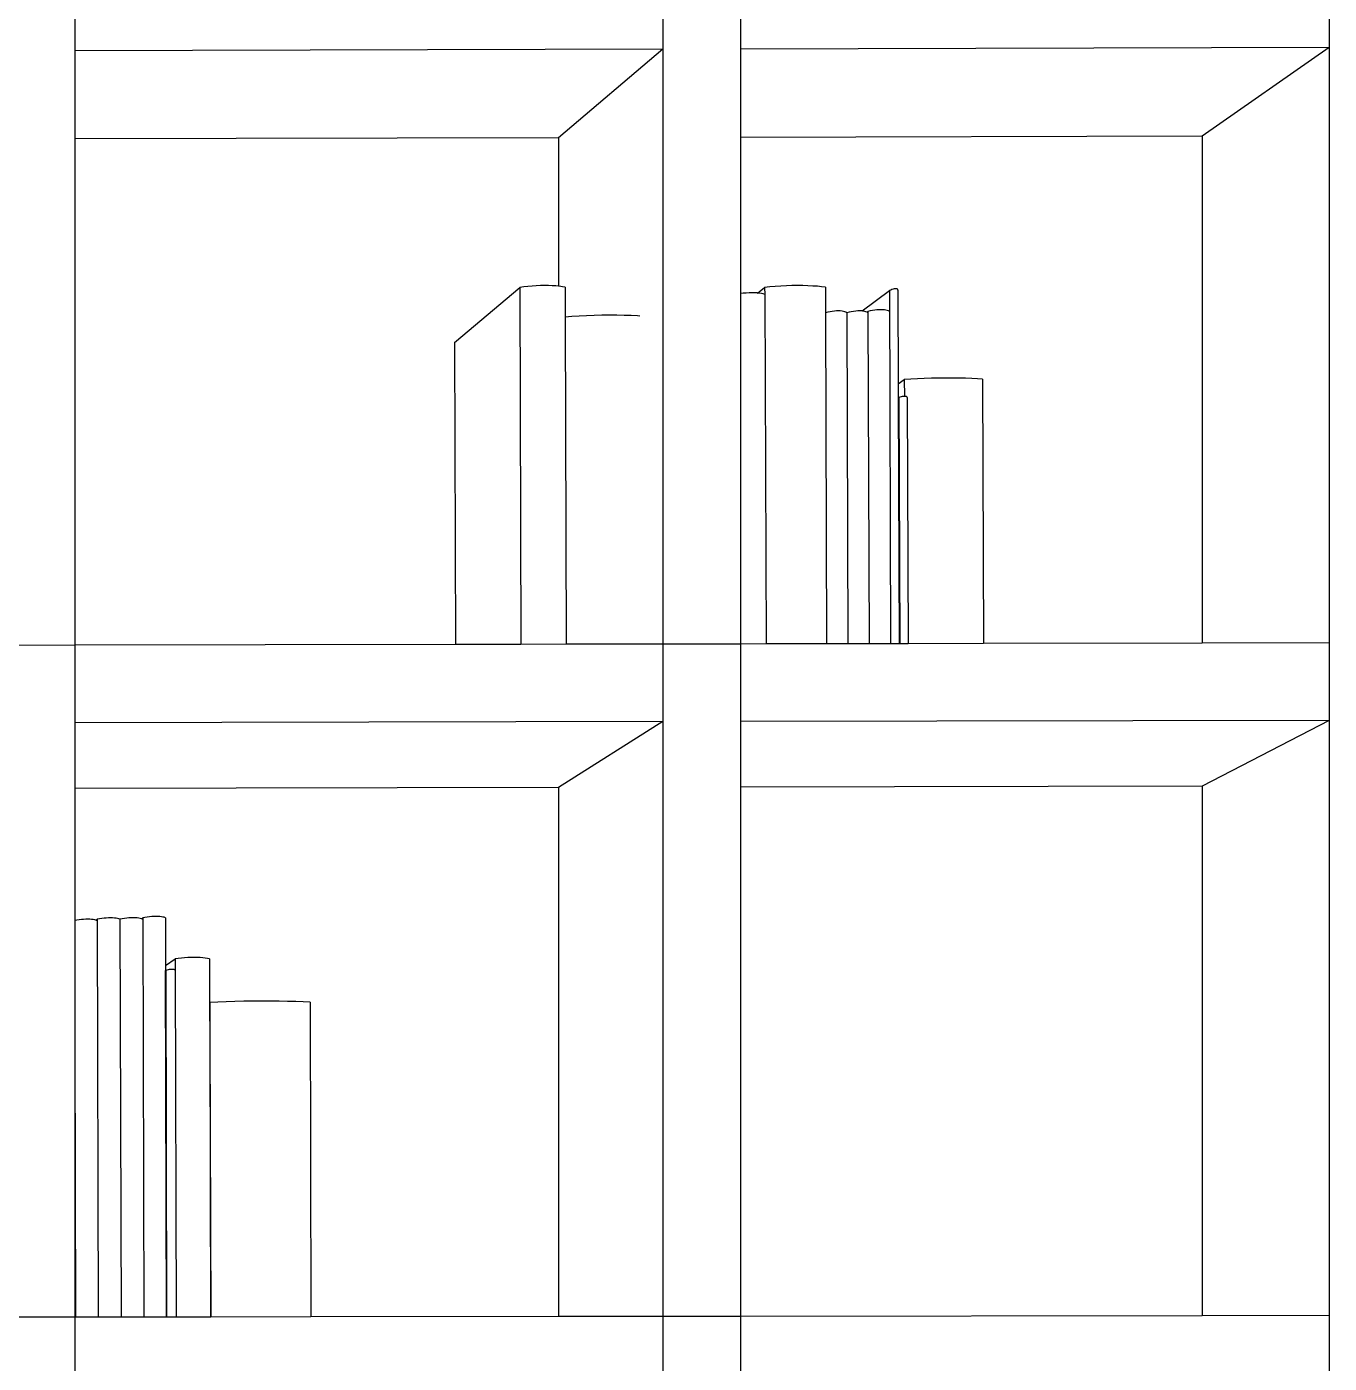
# Model space of a CAD drawing. Extents: x -7815 to 13236, y -6690 to 6575.
# Drawn here: x 3314 to 5004, y 1696 to 3431 of the extents above; entities that cross this region are included whole.
import ezdxf

# ---------------------------------------------------------------- set-up
doc = ezdxf.new("R2010")
doc.units = 0
doc.layers.get('0').update_dxf_attribs({"linetype": 'CONTINUOUS'})

msp = doc.modelspace()

# ---------------------------------------------------------------- linework, layer by layer
for p, q in [((5004.1, 3504.3), (5004.1, 3403.7)), ((3376.5, 3500.1), (3376.5, 3399.6)), ((4139.4, 3502), (4139.4, 3401.5)), ((4240.2, 3502.3), (4240.2, 3401.8)), ((4139.4, 3401.5), (3376.5, 3399.6)), ((4139.4, 3401.5), (4003.9, 3286.6)), ((4139.4, 3401.5), (4139.4, 2629.5)), ((5004.1, 3403.7), (4240.2, 3401.8)), ((4240.2, 3401.8), (4240.2, 3287.2)), ((5004.1, 3403.7), (4839.3, 3288.6)), ((5004.1, 3403.7), (5004.1, 2631.2)), ((3376.5, 3399.6), (3376.5, 3285.1)), ((4003.9, 3286.6), (3376.5, 3285.1)), ((3376.5, 3285.1), (3376.5, 2628)), ((4003.9, 3286.6), (4003.9, 3094)), ((4839.3, 3288.6), (4240.2, 3287.2)), ((4240.2, 3287.2), (4240.2, 3084.5)), ((4839.3, 3288.6), (4839.3, 2630.9)), ((3869.2, 3020.9), (3953.8, 3092.5)), ((3959, 3093.2), (3953.8, 3092.5)), ((3953.8, 3092.5), (3955.2, 2629.2)), ((3964.3, 3093.8), (3959, 3093.2)), ((3969.7, 3094.3), (3964.3, 3093.8)), ((3975.2, 3094.6), (3969.7, 3094.3)), ((3980.6, 3094.8), (3975.2, 3094.6)), ((3986, 3094.9), (3980.6, 3094.8)), ((3991.1, 3094.9), (3986, 3094.9)), ((3996, 3094.7), (3991.1, 3094.9)), ((4000.7, 3094.4), (3996, 3094.7)), ((4003.9, 3094), (4000.7, 3094.4)), ((4005, 3093.9), (4003.9, 3094)), ((4009, 3093.3), (4005, 3093.9)), ((4012.5, 3092.6), (4009, 3093.3)), ((4012.5, 3092.6), (4012.6, 3054)), ((4262.3, 3085.2), (4271.5, 3092.4)), ((4278.3, 3093.1), (4271.5, 3092.4)), ((4271.5, 3092.4), (4271.6, 3083.5)), ((4285.3, 3093.8), (4278.3, 3093.1)), ((4292.4, 3094.2), (4285.3, 3093.8)), ((4299.7, 3094.6), (4292.4, 3094.2)), ((4306.9, 3094.8), (4299.7, 3094.6)), ((4314, 3094.9), (4306.9, 3094.8)), ((4320.9, 3094.9), (4314, 3094.9)), ((4327.6, 3094.7), (4320.9, 3094.9)), ((4334, 3094.3), (4327.6, 3094.7)), ((4339.9, 3093.9), (4334, 3094.3)), ((4345.4, 3093.3), (4339.9, 3093.9)), ((4350.3, 3092.6), (4345.4, 3093.3)), ((4350.3, 3092.6), (4350.4, 3059.6)), ((4398.1, 3061.9), (4433.3, 3088.4)), ((4435.1, 3089.1), (4433.3, 3088.4)), ((4433.3, 3088.4), (4435, 2630.1)), ((4436.7, 3089.7), (4435.1, 3089.1)), ((4438.3, 3090.1), (4436.7, 3089.7)), ((4439.6, 3090.5), (4438.3, 3090.1)), ((4440.9, 3090.7), (4439.6, 3090.5)), ((4441.9, 3090.8), (4440.9, 3090.7)), ((4442.8, 3090.7), (4441.9, 3090.8)), ((4443.5, 3090.5), (4442.8, 3090.7)), ((4443.9, 3090.2), (4443.5, 3090.5)), ((4444.2, 3089.7), (4443.9, 3090.2)), ((4444.3, 3089.1), (4444.2, 3089.7)), ((4444.3, 3089.1), (4444.7, 2967.2)), ((4243.8, 3084.9), (4240.2, 3084.5)), ((4240.2, 3084.5), (4240.2, 2629.7)), ((4247.6, 3085.2), (4243.8, 3084.9)), ((4251.3, 3085.4), (4247.6, 3085.2)), ((4254.9, 3085.5), (4251.3, 3085.4)), ((4258.3, 3085.5), (4254.9, 3085.5)), ((4261.6, 3085.3), (4258.3, 3085.5)), ((4262.3, 3085.2), (4261.6, 3085.3)), ((4264.6, 3085), (4262.3, 3085.2)), ((4267.3, 3084.6), (4264.6, 3085)), ((4269.7, 3084), (4267.3, 3084.6)), ((4271.6, 3083.5), (4269.7, 3084)), ((4271.8, 3083.4), (4271.6, 3083.5)), ((4271.8, 3083.4), (4273.4, 2629.8)), ((4021.5, 3054.7), (4012.6, 3054)), ((4012.6, 3054), (4013.9, 2629.3)), ((4030.9, 3055.3), (4021.5, 3054.7)), ((4040.5, 3055.8), (4030.9, 3055.3)), ((4050.4, 3056.2), (4040.5, 3055.8)), ((4060.2, 3056.4), (4050.4, 3056.2)), ((4070.1, 3056.5), (4060.2, 3056.4)), ((4079.7, 3056.4), (4070.1, 3056.5)), ((4089.1, 3056.2), (4079.7, 3056.4)), ((4098.1, 3055.9), (4089.1, 3056.2)), ((4106.6, 3055.5), (4098.1, 3055.9)), ((4109.5, 3055.3), (4106.6, 3055.5)), ((4353.4, 3060.3), (4350.4, 3059.6)), ((4350.4, 3059.6), (4351.9, 2629.9)), ((4356.3, 3060.9), (4353.4, 3060.3)), ((4359.2, 3061.3), (4356.3, 3060.9)), ((4362.1, 3061.7), (4359.2, 3061.3)), ((4364.8, 3061.9), (4362.1, 3061.7)), ((4367.3, 3062), (4364.8, 3061.9)), ((4369.7, 3061.9), (4367.3, 3062)), ((4371.9, 3061.7), (4369.7, 3061.9)), ((4373.8, 3061.4), (4371.9, 3061.7)), ((4375.5, 3060.9), (4373.8, 3061.4)), ((4376.9, 3060.3), (4375.5, 3060.9)), ((4378, 3059.6), (4376.9, 3060.3)), ((4381, 3060.3), (4378, 3059.6)), ((4378, 3059.6), (4379.5, 2630)), ((4383.9, 3060.9), (4381, 3060.3)), ((4386.8, 3061.4), (4383.9, 3060.9)), ((4389.7, 3061.7), (4386.8, 3061.4)), ((4392.4, 3062), (4389.7, 3061.7)), ((4394.9, 3062), (4392.4, 3062)), ((4397.3, 3062), (4394.9, 3062)), ((4398.1, 3061.9), (4397.3, 3062)), ((4399.4, 3061.8), (4398.1, 3061.9)), ((4401.4, 3061.4), (4399.4, 3061.8)), ((4403, 3061), (4401.4, 3061.4)), ((4404.4, 3060.4), (4403, 3061)), ((4404.5, 3060.4), (4404.4, 3060.4)), ((4404.5, 3060.4), (4405.5, 3061.2)), ((4405.5, 3059.7), (4404.5, 3060.4)), ((4408.5, 3061.9), (4405.5, 3061.2)), ((4405.5, 3061.2), (4405.5, 3059.7)), ((4405.5, 3059.7), (4407.1, 2630)), ((4411.5, 3062.5), (4408.5, 3061.9)), ((4414.4, 3062.9), (4411.5, 3062.5)), ((4417.2, 3063.3), (4414.4, 3062.9)), ((4419.9, 3063.5), (4417.2, 3063.3)), ((4422.5, 3063.6), (4419.9, 3063.5)), ((4424.9, 3063.5), (4422.5, 3063.6)), ((4427, 3063.3), (4424.9, 3063.5)), ((4428.9, 3063), (4427, 3063.3)), ((4430.6, 3062.5), (4428.9, 3063)), ((4432, 3061.9), (4430.6, 3062.5)), ((4432.7, 3061.5), (4432, 3061.9)), ((3869.2, 3020.9), (3870.4, 2629)), ((4444.7, 2967.2), (4452.7, 2973)), ((4444.7, 2967.2), (4444.8, 2948.9)), ((4461, 2973.6), (4452.7, 2973)), ((4452.7, 2973), (4452.8, 2951)), ((4469.7, 2974), (4461, 2973.6)), ((4478.6, 2974.4), (4469.7, 2974)), ((4487.8, 2974.7), (4478.6, 2974.4)), ((4497, 2974.9), (4487.8, 2974.7)), ((4506.1, 2974.9), (4497, 2974.9)), ((4515.1, 2974.9), (4506.1, 2974.9)), ((4523.8, 2974.8), (4515.1, 2974.9)), ((4532.2, 2974.5), (4523.8, 2974.8)), ((4540.2, 2974.2), (4532.2, 2974.5)), ((4547.6, 2973.8), (4540.2, 2974.2)), ((4554.3, 2973.2), (4547.6, 2973.8)), ((4554.3, 2973.2), (4555.6, 2630.3)), ((4444.8, 2948.9), (4445.7, 2949.5)), ((4444.8, 2948.9), (4445.9, 2630.1)), ((4447.1, 2950), (4445.7, 2949.5)), ((4445.7, 2949.5), (4446.8, 2630.1)), ((4448.5, 2950.4), (4447.1, 2950)), ((4449.8, 2950.7), (4448.5, 2950.4)), ((4451, 2950.9), (4449.8, 2950.7)), ((4452.2, 2951), (4451, 2950.9)), ((4452.8, 2951), (4452.2, 2951)), ((4453.2, 2951), (4452.8, 2951)), ((4454.1, 2951), (4453.2, 2951)), ((4454.8, 2950.9), (4454.1, 2951)), ((4455.5, 2950.7), (4454.8, 2950.9)), ((4455.9, 2950.4), (4455.5, 2950.7)), ((4456.3, 2950), (4455.9, 2950.4)), ((4456.4, 2949.5), (4456.3, 2950)), ((4456.4, 2949.5), (4457.6, 2630.1)), ((3376.5, 2628), (3275.8, 2627.8)), ((3870.4, 2629), (3376.5, 2628)), ((3376.5, 2628), (3376.5, 2527.6)), ((3955.2, 2629.2), (3870.4, 2629)), ((4013.9, 2629.3), (3955.2, 2629.2)), ((4110.9, 2629.5), (4013.9, 2629.3)), ((4139.4, 2629.5), (4110.9, 2629.5)), ((4240.2, 2629.7), (4139.4, 2629.5)), ((4139.4, 2629.5), (4139.4, 2529)), ((4273.4, 2629.8), (4240.2, 2629.7)), ((4240.2, 2629.7), (4240.2, 2529.2)), ((4351.9, 2629.9), (4273.4, 2629.8)), ((4379.5, 2630), (4351.9, 2629.9)), ((4407.1, 2630), (4379.5, 2630)), ((4434.2, 2630.1), (4407.1, 2630)), ((4435, 2630.1), (4434.2, 2630.1)), ((4445.9, 2630.1), (4435, 2630.1)), ((4446.8, 2630.1), (4445.9, 2630.1)), ((4457.6, 2630.1), (4446.8, 2630.1)), ((4555.6, 2630.3), (4457.6, 2630.1)), ((4839.3, 2630.9), (4555.6, 2630.3)), ((5004.1, 2631.2), (4839.3, 2630.9)), ((5004.1, 2631.2), (5004.1, 2530.6)), ((4139.4, 2529), (3376.5, 2527.6)), ((3376.5, 2527.6), (3376.5, 2442.4)), ((4139.4, 2529), (4003.9, 2443.5)), ((4139.4, 2529), (4139.4, 1757)), ((5004.1, 2530.6), (4240.2, 2529.2)), ((4240.2, 2529.2), (4240.2, 2444)), ((5004.1, 2530.6), (4839.3, 2445)), ((5004.1, 2530.6), (5004.1, 1758.1)), ((4003.9, 2443.5), (3376.5, 2442.4)), ((3376.5, 2442.4), (3376.5, 2270.8)), ((4003.9, 2443.5), (4003.9, 1756.8)), ((4839.3, 2445), (4240.2, 2444)), ((4240.2, 2444), (4240.2, 1757.1)), ((4839.3, 2445), (4839.3, 1757.9)), ((3387.8, 2272.3), (3384.9, 2272)), ((3390.6, 2272.4), (3387.8, 2272.3)), ((3393.3, 2272.5), (3390.6, 2272.4)), ((3395.8, 2272.4), (3393.3, 2272.5)), ((3398.2, 2272.3), (3395.8, 2272.4)), ((3400.4, 2272), (3398.2, 2272.3)), ((3403.9, 2271.3), (3405.6, 2272.5)), ((3408.5, 2273), (3405.6, 2272.5)), ((3405.6, 2272.5), (3405.6, 2271.8)), ((3411.4, 2273.5), (3408.5, 2273)), ((3414.3, 2273.8), (3411.4, 2273.5)), ((3417.2, 2274.1), (3414.3, 2273.8)), ((3420, 2274.3), (3417.2, 2274.1)), ((3422.7, 2274.3), (3420, 2274.3)), ((3425.3, 2274.3), (3422.7, 2274.3)), ((3427.7, 2274.1), (3425.3, 2274.3)), ((3429.9, 2273.9), (3427.7, 2274.1)), ((3431.8, 2273.5), (3429.9, 2273.9)), ((3433.6, 2273.1), (3431.8, 2273.5)), ((3435, 2272.5), (3433.6, 2273.1)), ((3437.9, 2273.1), (3435, 2272.5)), ((3435, 2272.5), (3436.4, 1756.1)), ((3440.9, 2273.5), (3437.9, 2273.1)), ((3443.8, 2273.9), (3440.9, 2273.5)), ((3446.7, 2274.2), (3443.8, 2273.9)), ((3449.5, 2274.3), (3446.7, 2274.2)), ((3452.2, 2274.4), (3449.5, 2274.3)), ((3454.8, 2274.3), (3452.2, 2274.4)), ((3457.2, 2274.2), (3454.8, 2274.3)), ((3459.4, 2273.9), (3457.2, 2274.2)), ((3461.3, 2273.6), (3459.4, 2273.9)), ((3462.8, 2273.2), (3461.3, 2273.6)), ((3462.8, 2273.2), (3464.5, 2274.4)), ((3463, 2273.1), (3462.8, 2273.2)), ((3463.5, 2273), (3463, 2273.1)), ((3463.5, 2273), (3464.5, 2273.7)), ((3464.5, 2272.6), (3463.5, 2273)), ((3467.4, 2274.9), (3464.5, 2274.4)), ((3464.5, 2274.4), (3464.5, 2273.7)), ((3464.5, 2273.7), (3464.5, 2272.6)), ((3464.5, 2272.6), (3465.9, 1756.1)), ((3470.4, 2275.4), (3467.4, 2274.9)), ((3473.3, 2275.7), (3470.4, 2275.4)), ((3476.2, 2276), (3473.3, 2275.7)), ((3479, 2276.1), (3476.2, 2276)), ((3481.7, 2276.2), (3479, 2276.1)), ((3484.3, 2276.1), (3481.7, 2276.2)), ((3486.6, 2276), (3484.3, 2276.1)), ((3488.8, 2275.7), (3486.6, 2276)), ((3490.8, 2275.4), (3488.8, 2275.7)), ((3492.5, 2275), (3490.8, 2275.4)), ((3493.9, 2274.4), (3492.5, 2275)), ((3493.9, 2274.4), (3494.1, 2212.5)), ((3379, 2271.2), (3376.5, 2270.8)), ((3376.5, 2270.8), (3376.5, 2109.6)), ((3381.9, 2271.7), (3379, 2271.2)), ((3384.9, 2272), (3381.9, 2271.7)), ((3402.4, 2271.7), (3400.4, 2272)), ((3403.9, 2271.3), (3402.4, 2271.7)), ((3404.1, 2271.3), (3403.9, 2271.3)), ((3404.6, 2271.1), (3404.1, 2271.3)), ((3404.6, 2271.1), (3405.6, 2271.8)), ((3405.6, 2270.7), (3404.6, 2271.1)), ((3405.6, 2271.8), (3405.6, 2270.7)), ((3405.6, 2270.7), (3406.9, 1756)), ((3494.1, 2212.5), (3506.5, 2221.1)), ((3510.5, 2221.6), (3506.5, 2221.1)), ((3506.5, 2221.1), (3506.5, 2206.4)), ((3514.7, 2222.1), (3510.5, 2221.6)), ((3518.9, 2222.4), (3514.7, 2222.1)), ((3523.1, 2222.7), (3518.9, 2222.4)), ((3527.3, 2222.8), (3523.1, 2222.7)), ((3531.3, 2222.9), (3527.3, 2222.8)), ((3535.2, 2222.9), (3531.3, 2222.9)), ((3539, 2222.7), (3535.2, 2222.9)), ((3542.5, 2222.5), (3539, 2222.7)), ((3545.7, 2222.1), (3542.5, 2222.5)), ((3548.6, 2221.7), (3545.7, 2222.1)), ((3551.1, 2221.2), (3548.6, 2221.7)), ((3551.1, 2221.2), (3551.3, 2164.4)), ((3494.1, 2212.5), (3494.1, 2205.8)), ((3494.1, 2205.8), (3494.4, 2205.9)), ((3495.4, 1756.1), (3494.1, 2205.8)), ((3496, 2206.4), (3494.4, 2205.9)), ((3494.4, 2205.9), (3495.6, 1756.1)), ((3497.5, 2206.8), (3496, 2206.4)), ((3499, 2207.1), (3497.5, 2206.8)), ((3500.4, 2207.3), (3499, 2207.1)), ((3501.7, 2207.5), (3500.4, 2207.3)), ((3502.8, 2207.5), (3501.7, 2207.5)), ((3503.9, 2207.5), (3502.8, 2207.5)), ((3504.8, 2207.3), (3503.9, 2207.5)), ((3505.5, 2207.1), (3504.8, 2207.3)), ((3506.1, 2206.8), (3505.5, 2207.1)), ((3506.5, 2206.4), (3506.1, 2206.8)), ((3506.7, 2205.9), (3506.5, 2206.4)), ((3506.5, 2206.4), (3506.5, 2206.4)), ((3506.7, 2205.9), (3508, 1756.2)), ((3551.3, 2164.4), (3551.6, 2164.6)), ((3551.3, 2164.4), (3551.3, 2161.7)), ((3551.3, 2161.7), (3551.6, 2161.9)), ((3551.3, 2161.7), (3551.3, 2160.3)), ((3551.3, 2160.3), (3551.6, 2160.5)), ((3551.3, 2160.3), (3551.4, 2119.5)), ((3561.9, 2165), (3551.6, 2164.6)), ((3551.6, 2164.6), (3551.6, 2161.9)), ((3551.6, 2161.9), (3551.6, 2160.5)), ((3551.6, 2160.5), (3551.7, 2119.5)), ((3572.8, 2165.4), (3561.9, 2165)), ((3584, 2165.7), (3572.8, 2165.4)), ((3595.6, 2166), (3584, 2165.7)), ((3607.2, 2166.1), (3595.6, 2166)), ((3618.9, 2166.2), (3607.2, 2166.1)), ((3630.5, 2166.2), (3618.9, 2166.2)), ((3641.7, 2166.1), (3630.5, 2166.2)), ((3652.6, 2165.9), (3641.7, 2166.1)), ((3663, 2165.6), (3652.6, 2165.9)), ((3672.7, 2165.2), (3663, 2165.6)), ((3681.7, 2164.8), (3672.7, 2165.2)), ((3681.7, 2164.8), (3682.8, 1756.4)), ((3551.7, 2119.5), (3551.4, 2119.5)), ((3551.4, 2119.5), (3552.4, 1756.2)), ((3551.7, 2119.5), (3552.8, 1756.2)), ((3376.5, 2109.6), (3377.5, 1756)), ((3376.5, 2109.6), (3376.5, 1756)), ((3376.5, 1756), (3275.8, 1755.9)), ((3376.5, 1756), (3376.5, 1655.5)), ((3377.5, 1756), (3376.5, 1756)), ((3406.9, 1756), (3377.5, 1756)), ((3436.4, 1756.1), (3406.9, 1756)), ((3465.9, 1756.1), (3436.4, 1756.1)), ((3495.4, 1756.1), (3465.9, 1756.1)), ((3495.6, 1756.1), (3495.4, 1756.1)), ((3508, 1756.2), (3495.6, 1756.1)), ((3552.4, 1756.2), (3508, 1756.2)), ((3552.8, 1756.2), (3552.4, 1756.2)), ((3682.8, 1756.4), (3552.8, 1756.2)), ((4003.9, 1756.8), (3682.8, 1756.4)), ((4139.4, 1757), (4003.9, 1756.8)), ((4240.2, 1757.1), (4139.4, 1757)), ((4139.4, 1757), (4139.4, 1656.5)), ((4839.3, 1757.9), (4240.2, 1757.1)), ((4240.2, 1757.1), (4240.2, 1656.6)), ((5004.1, 1758.1), (4839.3, 1757.9)), ((5004.1, 1758.1), (5004.1, 1657.5))]:
    msp.add_line(p, q)

doc.saveas('drawing.dxf')
